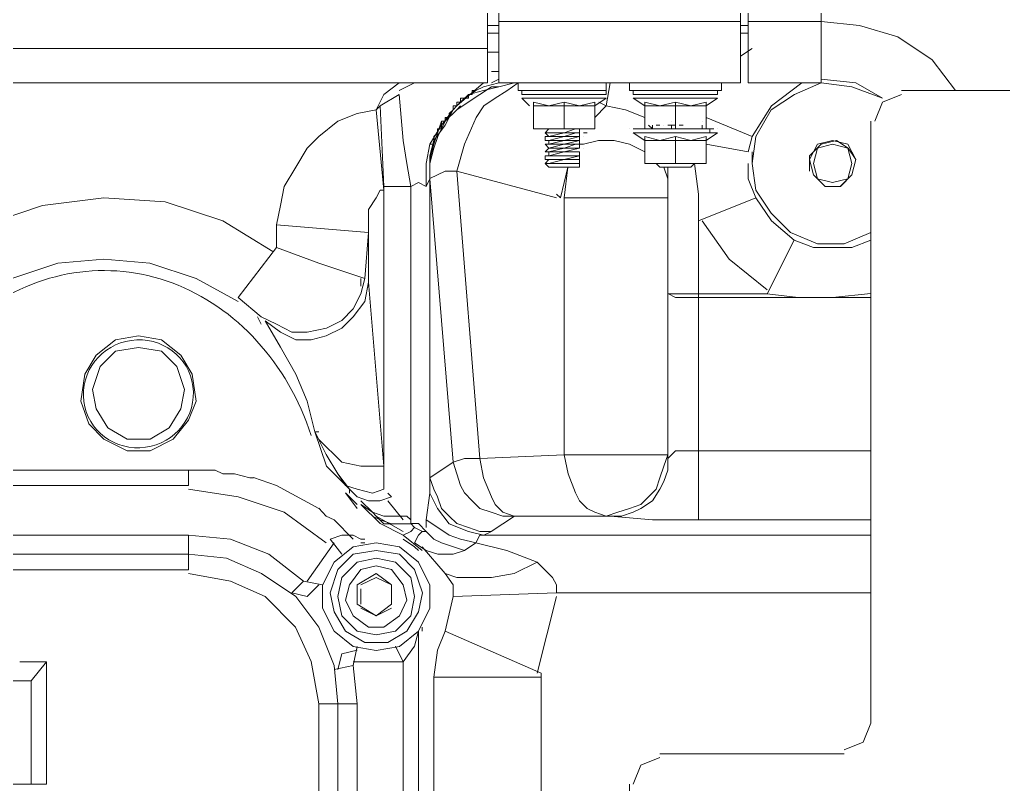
# Model space of a CAD drawing. Header units: inches. Extents: x 16065 to 240872, y 14603 to 37076.
# Drawn here: x 32206.5 to 32385.7, y 19568 to 19707.4 of the extents above; entities that cross this region are included whole.
import ezdxf

# ---------------------------------------------------------------- set-up
doc = ezdxf.new("R2010")
doc.units = ezdxf.units.IN
doc.header["$MEASUREMENT"] = 0
doc.layers.add('1', color=3, linetype='Continuous')
doc.layers.add('Dim', color=6, linetype='Continuous', lineweight=13)

# ---------------------------------------------------------------- blocks, each defined once
blk = doc.blocks.new('5')
at = {"layer": '1', "lineweight": 9}
for p, q in [((226.71134, -21.50912), (226.71134, -21.52497)), ((226.65609, -21.51037), (226.65609, -21.52498)), ((226.65799, -21.52498), (226.65799, -21.50974)), ((226.69801, -21.50974), (226.69801, -21.52498)), ((226.69928, -21.50974), (226.69928, -21.52498)), ((226.65609, -21.51545), (226.65799, -21.51545)), ((226.65799, -21.51482), (226.69801, -21.51482)), ((226.69801, -21.51545), (226.69928, -21.51545)), ((226.71134, -21.51482), (226.69927, -21.51482)), ((226.7177, -21.51546), (226.71134, -21.51482)), ((226.72404, -21.51737), (226.7177, -21.51546)), ((226.65609, -21.51674), (226.65799, -21.51674)), ((226.69801, -21.51674), (226.69928, -21.51674)), ((226.72975, -21.52117), (226.72404, -21.51737)), ((226.65609, -21.51927), (226.47636, -21.51927)), ((226.65799, -21.51991), (226.65609, -21.51991)), ((226.69991, -21.51927), (226.69801, -21.52056)), ((226.73357, -21.52627), (226.72975, -21.52117)), ((226.65799, -21.52309), (226.65674, -21.52309)), ((226.65609, -21.52498), (226.45731, -21.52498)), ((226.63895, -21.5269), (226.64149, -21.52498)), ((226.64403, -21.52498), (226.64148, -21.52627)), ((226.65545, -21.52498), (226.65099, -21.5288)), ((226.65545, -21.52561), (226.65799, -21.52498)), ((226.65799, -21.52435), (226.65674, -21.52498)), ((226.69801, -21.52498), (226.65799, -21.52498)), ((226.66054, -21.52498), (226.65799, -21.52561)), ((226.65927, -21.52628), (226.66117, -21.52499)), ((226.66117, -21.52498), (226.66117, -21.52627)), ((226.67642, -21.52498), (226.67576, -21.5288)), ((226.67577, -21.52498), (226.67577, -21.52627)), ((226.6796, -21.52498), (226.6796, -21.52627)), ((226.69483, -21.52498), (226.69483, -21.52627)), ((226.71134, -21.52498), (226.69927, -21.52498)), ((226.70817, -21.52498), (226.7031, -21.5288)), ((226.70691, -21.5269), (226.71135, -21.52498)), ((226.71708, -21.52498), (226.71135, -21.52435)), ((226.71135, -21.52498), (226.71643, -21.52562)), ((226.72152, -21.52751), (226.71708, -21.52498)), ((226.63767, -21.52943), (226.63895, -21.5269)), ((226.64149, -21.5269), (226.6383, -21.52879)), ((226.64211, -21.53451), (226.64149, -21.5269)), ((226.65293, -21.5269), (226.65099, -21.5288)), ((226.65418, -21.52626), (226.6523, -21.52751)), ((226.65481, -21.5269), (226.65291, -21.52816)), ((226.65292, -21.5269), (226.65292, -21.5269)), ((226.65292, -21.5269), (226.65355, -21.5269)), ((226.65292, -21.52751), (226.65292, -21.5269)), ((226.65545, -21.52627), (226.65293, -21.5269)), ((226.65354, -21.5269), (226.65354, -21.52626)), ((226.65354, -21.52627), (226.65354, -21.52627)), ((226.65354, -21.52627), (226.65419, -21.52627)), ((226.65545, -21.52561), (226.65418, -21.52626)), ((226.65418, -21.52627), (226.65418, -21.52627)), ((226.65673, -21.52561), (226.65481, -21.5269)), ((226.65799, -21.52561), (226.65545, -21.52627)), ((226.65799, -21.52561), (226.65674, -21.52561)), ((226.65736, -21.52752), (226.65927, -21.52628)), ((226.65799, -21.52561), (226.65799, -21.52561)), ((226.66117, -21.52627), (226.67577, -21.52627)), ((226.6618, -21.52626), (226.6618, -21.5269)), ((226.6618, -21.5269), (226.67577, -21.5269)), ((226.67577, -21.52627), (226.67577, -21.5269)), ((226.6796, -21.52627), (226.69484, -21.52627)), ((226.68023, -21.52626), (226.68023, -21.5269)), ((226.68023, -21.5269), (226.6942, -21.5269)), ((226.6942, -21.52627), (226.6942, -21.5269)), ((226.70309, -21.52943), (226.70691, -21.5269)), ((226.71643, -21.52562), (226.72152, -21.52751)), ((226.72468, -21.5269), (226.72152, -21.52816)), ((226.87012, -21.52627), (226.72467, -21.52627)), ((226.6383, -21.5288), (226.63766, -21.52943)), ((226.63895, -21.54215), (226.6383, -21.5288)), ((226.65099, -21.52879), (226.65038, -21.52943)), ((226.65039, -21.52943), (226.65039, -21.5288)), ((226.65039, -21.52943), (226.65039, -21.5288)), ((226.65039, -21.5288), (226.65099, -21.5288)), ((226.65099, -21.5288), (226.65039, -21.5288)), ((226.65039, -21.5288), (226.65039, -21.52943)), ((226.65039, -21.5288), (226.65039, -21.5288)), ((226.651, -21.5288), (226.65039, -21.5288)), ((226.6523, -21.52751), (226.65099, -21.52879)), ((226.65164, -21.5288), (226.65099, -21.52943)), ((226.65164, -21.52815), (226.651, -21.52815)), ((226.651, -21.52815), (226.651, -21.5288)), ((226.65291, -21.52816), (226.651, -21.52943)), ((226.651, -21.5288), (226.651, -21.5288)), ((226.651, -21.5288), (226.651, -21.5288)), ((226.651, -21.5288), (226.651, -21.5288)), ((226.65164, -21.52815), (226.65164, -21.52752)), ((226.65164, -21.52752), (226.6523, -21.52752)), ((226.65164, -21.52815), (226.65164, -21.52815)), ((226.65164, -21.52815), (226.65164, -21.52815)), ((226.65229, -21.52751), (226.65292, -21.52751)), ((226.65546, -21.52881), (226.65736, -21.52752)), ((226.67577, -21.52751), (226.6618, -21.52751)), ((226.6618, -21.52751), (226.6618, -21.52751)), ((226.66307, -21.5288), (226.6618, -21.52752)), ((226.66372, -21.52815), (226.66372, -21.52881)), ((226.66372, -21.52815), (226.66372, -21.52815)), ((226.66372, -21.5288), (226.66372, -21.5288)), ((226.66372, -21.5288), (226.66372, -21.5288)), ((226.66373, -21.5288), (226.66373, -21.52815)), ((226.66625, -21.52881), (226.66373, -21.52815)), ((226.66625, -21.5288), (226.66373, -21.5288)), ((226.66879, -21.52815), (226.66625, -21.52881)), ((226.66879, -21.5288), (226.66625, -21.5288)), ((226.66879, -21.52815), (226.66879, -21.5288)), ((226.67133, -21.52881), (226.6688, -21.52815)), ((226.6688, -21.5288), (226.67133, -21.5288)), ((226.67387, -21.52815), (226.67133, -21.52881)), ((226.67133, -21.5288), (226.67387, -21.5288)), ((226.67387, -21.5288), (226.67577, -21.52752)), ((226.67387, -21.5288), (226.67387, -21.52815)), ((226.67387, -21.52815), (226.67387, -21.5288)), ((226.67387, -21.52815), (226.67387, -21.52815)), ((226.67387, -21.5288), (226.67387, -21.5288)), ((226.67387, -21.5288), (226.67387, -21.5288)), ((226.67387, -21.5307), (226.67577, -21.5288)), ((226.67451, -21.52815), (226.67576, -21.52881)), ((226.67514, -21.52751), (226.67514, -21.52751)), ((226.67577, -21.5288), (226.67896, -21.52943)), ((226.6942, -21.52751), (226.68023, -21.52751)), ((226.68023, -21.52751), (226.68023, -21.52751)), ((226.68213, -21.5288), (226.68023, -21.52752)), ((226.68213, -21.52881), (226.68213, -21.52815)), ((226.68213, -21.52815), (226.68213, -21.52815)), ((226.68213, -21.52815), (226.68213, -21.5288)), ((226.68213, -21.5288), (226.68213, -21.5288)), ((226.68213, -21.5288), (226.68466, -21.5288)), ((226.68213, -21.5288), (226.68213, -21.5288)), ((226.68466, -21.52881), (226.68214, -21.52815)), ((226.6872, -21.52815), (226.68466, -21.52881)), ((226.68466, -21.5288), (226.6872, -21.5288)), ((226.6872, -21.5288), (226.6872, -21.52815)), ((226.68976, -21.5288), (226.6872, -21.52815)), ((226.6872, -21.5288), (226.68976, -21.5288)), ((226.69229, -21.52815), (226.68976, -21.5288)), ((226.68976, -21.5288), (226.69229, -21.5288)), ((226.69229, -21.5288), (226.6942, -21.52752)), ((226.69229, -21.52815), (226.69229, -21.52815)), ((226.69229, -21.5288), (226.69229, -21.52815)), ((226.69229, -21.5288), (226.69229, -21.52815)), ((226.69229, -21.5326), (226.69229, -21.5288)), ((226.69229, -21.5288), (226.69229, -21.5288)), ((226.69229, -21.5288), (226.69229, -21.5288)), ((226.69356, -21.52751), (226.69356, -21.52751)), ((226.7031, -21.5288), (226.69991, -21.53388)), ((226.72152, -21.52816), (226.72023, -21.53134)), ((226.63132, -21.53134), (226.6345, -21.53008)), ((226.6345, -21.53008), (226.63767, -21.52943)), ((226.63766, -21.52943), (226.63895, -21.54277)), ((226.64847, -21.53198), (226.65039, -21.52943)), ((226.651, -21.52943), (226.64908, -21.53134)), ((226.65039, -21.52943), (226.6491, -21.53198)), ((226.64975, -21.53008), (226.65039, -21.52942)), ((226.64975, -21.5307), (226.64975, -21.53008)), ((226.64975, -21.53008), (226.64975, -21.53008)), ((226.64975, -21.53008), (226.64975, -21.53008)), ((226.64975, -21.53008), (226.64975, -21.53008)), ((226.65039, -21.52943), (226.65039, -21.52943)), ((226.65039, -21.52943), (226.65039, -21.52943)), ((226.65039, -21.52943), (226.65039, -21.52943)), ((226.65039, -21.52943), (226.65039, -21.52943)), ((226.65039, -21.52943), (226.65039, -21.52943)), ((226.651, -21.52943), (226.65039, -21.53008)), ((226.65419, -21.5307), (226.65546, -21.52881)), ((226.66372, -21.52881), (226.66372, -21.5326)), ((226.66879, -21.5326), (226.66879, -21.52881)), ((226.67387, -21.5326), (226.67387, -21.52881)), ((226.67896, -21.52943), (226.68213, -21.5307)), ((226.68213, -21.5326), (226.68213, -21.52881)), ((226.6872, -21.5326), (226.6872, -21.52881)), ((226.70053, -21.53388), (226.70309, -21.52943)), ((226.62815, -21.53387), (226.63132, -21.53134)), ((226.64655, -21.53514), (226.64847, -21.53198)), ((226.64847, -21.53134), (226.6472, -21.53514)), ((226.6491, -21.53198), (226.6472, -21.53451)), ((226.64908, -21.53134), (226.64785, -21.53387)), ((226.64847, -21.53197), (226.64847, -21.53134)), ((226.64847, -21.53134), (226.6491, -21.53134)), ((226.64847, -21.5326), (226.64847, -21.53197)), ((226.64909, -21.5307), (226.64909, -21.5307)), ((226.64909, -21.5307), (226.64975, -21.5307)), ((226.6491, -21.53134), (226.6491, -21.53069)), ((226.65229, -21.53515), (226.65419, -21.5307)), ((226.68213, -21.53197), (226.68213, -21.53197)), ((226.68213, -21.53197), (226.68213, -21.53197)), ((226.68213, -21.53197), (226.68213, -21.53197)), ((226.68342, -21.53261), (226.68275, -21.53197)), ((226.68276, -21.53197), (226.68276, -21.53197)), ((226.68276, -21.53197), (226.68276, -21.53197)), ((226.68342, -21.53197), (226.68342, -21.53261)), ((226.68466, -21.53197), (226.68403, -21.53197)), ((226.68403, -21.53197), (226.68466, -21.53197)), ((226.68403, -21.53197), (226.68403, -21.53197)), ((226.68531, -21.53197), (226.68531, -21.53197)), ((226.68594, -21.53197), (226.68657, -21.53197)), ((226.68657, -21.53134), (226.68657, -21.53134)), ((226.68657, -21.53197), (226.68657, -21.53197)), ((226.68657, -21.5326), (226.68657, -21.53197)), ((226.68657, -21.53197), (226.6872, -21.53197)), ((226.6872, -21.53197), (226.6872, -21.53197)), ((226.6872, -21.53197), (226.6872, -21.53197)), ((226.6872, -21.53197), (226.6872, -21.53197)), ((226.68784, -21.53197), (226.68784, -21.53197)), ((226.68784, -21.53197), (226.68849, -21.53197)), ((226.69165, -21.53134), (226.69165, -21.53134)), ((226.69165, -21.53197), (226.69165, -21.53197)), ((226.69165, -21.5326), (226.69165, -21.53197)), ((226.69229, -21.5307), (226.69991, -21.53388)), ((226.7196, -21.53134), (226.7196, -21.63103)), ((226.6472, -21.53388), (226.64785, -21.53324)), ((226.64784, -21.53325), (226.64784, -21.53259)), ((226.64784, -21.5326), (226.64784, -21.5326)), ((226.64784, -21.5326), (226.64847, -21.5326)), ((226.66372, -21.5326), (226.67387, -21.5326)), ((226.66372, -21.5326), (226.66564, -21.5326)), ((226.66625, -21.53325), (226.66563, -21.53325)), ((226.66625, -21.5326), (226.66564, -21.53325)), ((226.66564, -21.5326), (226.66624, -21.5326)), ((226.66564, -21.53325), (226.66564, -21.53325)), ((226.66624, -21.53325), (226.66564, -21.53325)), ((226.66564, -21.53325), (226.66624, -21.53388)), ((226.66564, -21.53325), (226.66564, -21.53325)), ((226.66564, -21.53325), (226.66564, -21.53325)), ((226.66564, -21.53325), (226.66564, -21.53325)), ((226.66564, -21.53325), (226.66564, -21.53325)), ((226.66879, -21.5326), (226.66625, -21.5326)), ((226.66625, -21.5326), (226.66625, -21.5326)), ((226.66688, -21.5326), (226.66625, -21.5326)), ((226.66625, -21.5326), (226.66625, -21.5326)), ((226.66879, -21.53324), (226.66625, -21.53388)), ((226.66625, -21.53325), (226.66625, -21.53325)), ((226.66625, -21.53325), (226.66625, -21.53325)), ((226.66625, -21.53325), (226.66816, -21.53325)), ((226.6707, -21.53325), (226.66625, -21.53325)), ((226.66879, -21.53325), (226.67069, -21.53259)), ((226.67132, -21.5326), (226.66879, -21.5326)), ((226.67132, -21.53325), (226.66879, -21.53325)), ((226.6707, -21.53325), (226.6688, -21.53388)), ((226.67069, -21.53259), (226.67132, -21.53259)), ((226.67132, -21.53325), (226.6707, -21.53325)), ((226.67132, -21.53325), (226.6707, -21.53325)), ((226.67132, -21.5326), (226.67132, -21.5326)), ((226.67132, -21.5326), (226.67132, -21.5326)), ((226.67386, -21.5326), (226.67132, -21.5326)), ((226.67132, -21.5326), (226.67199, -21.5326)), ((226.67132, -21.5326), (226.67132, -21.53325)), ((226.67132, -21.53388), (226.67132, -21.53324)), ((226.67132, -21.53325), (226.67132, -21.53325)), ((226.67132, -21.53325), (226.67132, -21.53325)), ((226.67132, -21.53325), (226.67132, -21.53325)), ((226.67261, -21.53325), (226.67198, -21.53325)), ((226.67198, -21.53325), (226.67198, -21.53325)), ((226.6796, -21.5326), (226.6796, -21.5326)), ((226.68023, -21.5326), (226.69357, -21.5326)), ((226.68023, -21.5326), (226.68023, -21.5326)), ((226.68023, -21.5326), (226.68023, -21.5326)), ((226.68023, -21.5326), (226.68023, -21.5326)), ((226.68023, -21.5326), (226.68023, -21.5326)), ((226.68023, -21.5326), (226.68023, -21.5326)), ((226.6942, -21.53325), (226.68023, -21.53325)), ((226.68213, -21.53451), (226.68023, -21.53325)), ((226.68023, -21.53325), (226.68023, -21.53325)), ((226.68085, -21.5326), (226.68085, -21.5326)), ((226.68085, -21.5326), (226.68085, -21.5326)), ((226.68085, -21.5326), (226.68085, -21.5326)), ((226.6815, -21.5326), (226.68085, -21.5326)), ((226.68085, -21.5326), (226.6815, -21.5326)), ((226.68085, -21.5326), (226.68085, -21.5326)), ((226.6815, -21.5326), (226.68085, -21.5326)), ((226.68085, -21.5326), (226.6815, -21.5326)), ((226.68085, -21.5326), (226.68085, -21.5326)), ((226.68085, -21.5326), (226.68085, -21.5326)), ((226.68085, -21.5326), (226.68085, -21.5326)), ((226.68085, -21.5326), (226.68085, -21.5326)), ((226.68085, -21.5326), (226.68085, -21.5326)), ((226.68085, -21.5326), (226.68085, -21.5326)), ((226.6815, -21.5326), (226.68213, -21.5326)), ((226.68213, -21.5326), (226.6815, -21.5326)), ((226.6815, -21.5326), (226.6815, -21.5326)), ((226.6815, -21.53325), (226.6815, -21.53325)), ((226.68213, -21.5326), (226.68213, -21.5326)), ((226.68342, -21.5326), (226.68213, -21.5326)), ((226.68213, -21.5326), (226.68213, -21.5326)), ((226.68213, -21.5326), (226.68213, -21.5326)), ((226.68213, -21.5326), (226.68213, -21.5326)), ((226.68213, -21.5326), (226.68213, -21.5326)), ((226.68213, -21.5326), (226.68213, -21.5326)), ((226.68213, -21.5326), (226.68213, -21.5326)), ((226.68213, -21.53325), (226.68213, -21.53325)), ((226.68213, -21.53325), (226.68213, -21.53325)), ((226.68213, -21.53325), (226.68213, -21.53325)), ((226.68213, -21.53325), (226.68213, -21.53325)), ((226.68342, -21.5326), (226.68342, -21.5326)), ((226.68403, -21.5326), (226.68342, -21.5326)), ((226.68403, -21.53325), (226.68342, -21.53325)), ((226.68403, -21.5326), (226.68403, -21.5326)), ((226.68403, -21.5326), (226.68403, -21.5326)), ((226.68466, -21.53325), (226.68403, -21.53325)), ((226.68403, -21.53325), (226.68403, -21.53325)), ((226.68531, -21.5326), (226.68465, -21.5326)), ((226.68466, -21.5326), (226.68466, -21.5326)), ((226.68466, -21.5326), (226.68466, -21.5326)), ((226.68466, -21.5326), (226.68532, -21.5326)), ((226.68531, -21.5326), (226.68531, -21.5326)), ((226.68531, -21.5326), (226.68531, -21.5326)), ((226.68531, -21.5326), (226.68531, -21.5326)), ((226.68531, -21.5326), (226.68531, -21.5326)), ((226.68531, -21.5326), (226.68531, -21.5326)), ((226.68594, -21.5326), (226.68532, -21.5326)), ((226.68594, -21.5326), (226.68594, -21.5326)), ((226.68657, -21.5326), (226.68657, -21.5326)), ((226.6872, -21.5326), (226.68657, -21.5326)), ((226.68658, -21.5326), (226.6872, -21.5326)), ((226.6872, -21.5326), (226.68785, -21.5326)), ((226.68785, -21.5326), (226.6872, -21.5326)), ((226.6872, -21.5326), (226.6872, -21.5326)), ((226.6872, -21.5326), (226.6872, -21.5326)), ((226.68784, -21.5326), (226.68784, -21.5326)), ((226.68849, -21.5326), (226.68849, -21.5326)), ((226.68849, -21.5326), (226.68849, -21.5326)), ((226.68849, -21.5326), (226.68849, -21.5326)), ((226.6891, -21.5326), (226.68849, -21.5326)), ((226.68849, -21.5326), (226.6891, -21.5326)), ((226.68849, -21.5326), (226.68849, -21.5326)), ((226.6891, -21.5326), (226.6891, -21.5326)), ((226.6891, -21.5326), (226.68976, -21.5326)), ((226.69039, -21.5326), (226.68976, -21.5326)), ((226.68976, -21.5326), (226.68976, -21.5326)), ((226.68976, -21.5326), (226.69038, -21.5326)), ((226.68976, -21.5326), (226.68976, -21.5326)), ((226.68976, -21.5326), (226.69039, -21.5326)), ((226.68976, -21.5326), (226.68976, -21.5326)), ((226.69102, -21.5326), (226.69039, -21.5326)), ((226.69039, -21.5326), (226.69039, -21.5326)), ((226.69101, -21.5326), (226.69039, -21.5326)), ((226.69039, -21.5326), (226.69039, -21.5326)), ((226.69039, -21.5326), (226.69039, -21.5326)), ((226.69039, -21.5326), (226.69039, -21.5326)), ((226.69164, -21.5326), (226.69101, -21.5326)), ((226.69102, -21.5326), (226.69102, -21.5326)), ((226.69102, -21.5326), (226.69102, -21.5326)), ((226.69165, -21.5326), (226.69165, -21.5326)), ((226.69229, -21.5326), (226.69165, -21.5326)), ((226.69165, -21.5326), (226.69165, -21.5326)), ((226.69165, -21.5326), (226.69165, -21.5326)), ((226.69165, -21.53325), (226.69165, -21.53325)), ((226.69165, -21.53325), (226.69229, -21.53325)), ((226.69229, -21.5326), (226.69229, -21.5326)), ((226.69229, -21.5326), (226.69229, -21.5326)), ((226.69229, -21.5326), (226.69229, -21.5326)), ((226.69229, -21.53451), (226.6942, -21.53325)), ((226.69229, -21.53325), (226.69229, -21.53325)), ((226.69229, -21.53325), (226.69229, -21.53325)), ((226.69229, -21.53325), (226.69229, -21.53325)), ((226.69229, -21.53325), (226.69229, -21.53325)), ((226.69293, -21.53325), (226.69293, -21.53259)), ((226.69293, -21.5326), (226.69293, -21.5326)), ((226.69293, -21.5326), (226.69293, -21.5326)), ((226.69293, -21.5326), (226.69293, -21.5326)), ((226.69293, -21.5326), (226.69293, -21.5326)), ((226.69293, -21.5326), (226.69356, -21.5326)), ((226.69293, -21.5326), (226.69293, -21.5326)), ((226.69293, -21.53325), (226.69293, -21.53325)), ((226.69293, -21.53325), (226.69293, -21.53325)), ((226.69356, -21.5326), (226.69294, -21.5326)), ((226.69356, -21.5326), (226.69356, -21.5326)), ((226.69356, -21.5326), (226.69356, -21.5326)), ((226.69356, -21.5326), (226.69356, -21.5326)), ((226.69356, -21.5326), (226.69356, -21.5326)), ((226.69356, -21.5326), (226.69356, -21.5326)), ((226.69356, -21.5326), (226.69356, -21.5326)), ((226.69356, -21.5326), (226.69356, -21.5326)), ((226.69356, -21.5326), (226.69356, -21.5326)), ((226.69356, -21.5326), (226.69356, -21.5326)), ((226.69356, -21.53325), (226.69356, -21.53325)), ((226.69356, -21.53325), (226.69356, -21.53325)), ((226.69356, -21.53325), (226.69356, -21.53325)), ((226.6942, -21.5326), (226.6942, -21.5326)), ((226.62623, -21.53577), (226.62815, -21.53387)), ((226.64274, -21.53832), (226.64211, -21.53451)), ((226.64593, -21.53833), (226.64655, -21.53514)), ((226.6472, -21.53451), (226.64655, -21.53704)), ((226.6472, -21.53514), (226.64655, -21.53767)), ((226.64656, -21.53514), (226.64721, -21.53514)), ((226.64785, -21.53387), (226.6472, -21.53577)), ((226.6472, -21.53451), (226.6472, -21.53388)), ((226.6472, -21.53514), (226.6472, -21.53451)), ((226.651, -21.5396), (226.65229, -21.53515)), ((226.66625, -21.53388), (226.66564, -21.53388)), ((226.66564, -21.53451), (226.66564, -21.53388)), ((226.66564, -21.53388), (226.66564, -21.53388)), ((226.66564, -21.53388), (226.66624, -21.53388)), ((226.66624, -21.53451), (226.66564, -21.53451)), ((226.66564, -21.53451), (226.66564, -21.53451)), ((226.66564, -21.53451), (226.66564, -21.53451)), ((226.66564, -21.53451), (226.66625, -21.53451)), ((226.66564, -21.53451), (226.66564, -21.53451)), ((226.66564, -21.53451), (226.66564, -21.53451)), ((226.66625, -21.53514), (226.66564, -21.53514)), ((226.66564, -21.53514), (226.66564, -21.53514)), ((226.66624, -21.53514), (226.66564, -21.53514)), ((226.66564, -21.53514), (226.66624, -21.53578)), ((226.66564, -21.53514), (226.66564, -21.53514)), ((226.66564, -21.53514), (226.66564, -21.53514)), ((226.66564, -21.53514), (226.66564, -21.53514)), ((226.66625, -21.53514), (226.66564, -21.53514)), ((226.66564, -21.53514), (226.66564, -21.53514)), ((226.66564, -21.53514), (226.66564, -21.53514)), ((226.66624, -21.53388), (226.66879, -21.53388)), ((226.66879, -21.53514), (226.66624, -21.53514)), ((226.66625, -21.53388), (226.66625, -21.53388)), ((226.66625, -21.53388), (226.66625, -21.53388)), ((226.66625, -21.53451), (226.66879, -21.53388)), ((226.66879, -21.53388), (226.66625, -21.53388)), ((226.66625, -21.53388), (226.66625, -21.53388)), ((226.66879, -21.53451), (226.66625, -21.53451)), ((226.66625, -21.53451), (226.66625, -21.53515)), ((226.66625, -21.53451), (226.66625, -21.53451)), ((226.66625, -21.53515), (226.66879, -21.53451)), ((226.66879, -21.53514), (226.66625, -21.53514)), ((226.66625, -21.53514), (226.66625, -21.53514)), ((226.66879, -21.53515), (226.66625, -21.53578)), ((226.66942, -21.53388), (226.66817, -21.53388)), ((226.66879, -21.53388), (226.67132, -21.53388)), ((226.66879, -21.53451), (226.67132, -21.53388)), ((226.66879, -21.53514), (226.67132, -21.53451)), ((226.67132, -21.53514), (226.66879, -21.53514)), ((226.67132, -21.53388), (226.6688, -21.53388)), ((226.6707, -21.53451), (226.6688, -21.53451)), ((226.6688, -21.53514), (226.67132, -21.53514)), ((226.6707, -21.53514), (226.6688, -21.53578)), ((226.67132, -21.53451), (226.6707, -21.53451)), ((226.67132, -21.53514), (226.6707, -21.53514)), ((226.67132, -21.53388), (226.67132, -21.53388)), ((226.67132, -21.53388), (226.67132, -21.53388)), ((226.67132, -21.53451), (226.67132, -21.53388)), ((226.67132, -21.53388), (226.67132, -21.53451)), ((226.67132, -21.53451), (226.67132, -21.53388)), ((226.67132, -21.53388), (226.67132, -21.53388)), ((226.67132, -21.53388), (226.67132, -21.53388)), ((226.67132, -21.53388), (226.67132, -21.53388)), ((226.67132, -21.53388), (226.67132, -21.53388)), ((226.67132, -21.53388), (226.67132, -21.53388)), ((226.67132, -21.53388), (226.67132, -21.53388)), ((226.67132, -21.53388), (226.67132, -21.53388)), ((226.67132, -21.53388), (226.67132, -21.53388)), ((226.67132, -21.53515), (226.67132, -21.53451)), ((226.67132, -21.53451), (226.67132, -21.53451)), ((226.67132, -21.53451), (226.67132, -21.53451)), ((226.67132, -21.53451), (226.67132, -21.53451)), ((226.67132, -21.53451), (226.67132, -21.53451)), ((226.67132, -21.53451), (226.67132, -21.53451)), ((226.67132, -21.53451), (226.67132, -21.53451)), ((226.67132, -21.53514), (226.67132, -21.53514)), ((226.67132, -21.53514), (226.67132, -21.53514)), ((226.67132, -21.53514), (226.67132, -21.53514)), ((226.67198, -21.53514), (226.67132, -21.53514)), ((226.67132, -21.53514), (226.67132, -21.53514)), ((226.67132, -21.53514), (226.67132, -21.53514)), ((226.67132, -21.53514), (226.67132, -21.53514)), ((226.67132, -21.53514), (226.67132, -21.53514)), ((226.67132, -21.53578), (226.67132, -21.53515)), ((226.67198, -21.53388), (226.67198, -21.53388)), ((226.6745, -21.53451), (226.67198, -21.53514)), ((226.67198, -21.53514), (226.67198, -21.53514)), ((226.67705, -21.53451), (226.6745, -21.53451)), ((226.67961, -21.53514), (226.67705, -21.53451)), ((226.68213, -21.53643), (226.67961, -21.53514)), ((226.68213, -21.53388), (226.68213, -21.53388)), ((226.68213, -21.53451), (226.68213, -21.53832)), ((226.68213, -21.53451), (226.68213, -21.53451)), ((226.68213, -21.53451), (226.68213, -21.53451)), ((226.68466, -21.53451), (226.68214, -21.53388)), ((226.68214, -21.53388), (226.68214, -21.53451)), ((226.68214, -21.53451), (226.68214, -21.53388)), ((226.68214, -21.53388), (226.68214, -21.53451)), ((226.68214, -21.53451), (226.68466, -21.53451)), ((226.6872, -21.53388), (226.68466, -21.53451)), ((226.68466, -21.53451), (226.6872, -21.53451)), ((226.68976, -21.53451), (226.6872, -21.53388)), ((226.6872, -21.53451), (226.6872, -21.53388)), ((226.6872, -21.53832), (226.6872, -21.53451)), ((226.6872, -21.53451), (226.68976, -21.53451)), ((226.69229, -21.53388), (226.68976, -21.53451)), ((226.68976, -21.53451), (226.69229, -21.53451)), ((226.69229, -21.53388), (226.69229, -21.53388)), ((226.69229, -21.53451), (226.69229, -21.53388)), ((226.69229, -21.53388), (226.69229, -21.53451)), ((226.69229, -21.53833), (226.69229, -21.53451)), ((226.69229, -21.53451), (226.69229, -21.53451)), ((226.69229, -21.53451), (226.69229, -21.53451)), ((226.69229, -21.53451), (226.69229, -21.53451)), ((226.69229, -21.53514), (226.69927, -21.53643)), ((226.69991, -21.53388), (226.69928, -21.53643)), ((226.6999, -21.53833), (226.70053, -21.53388)), ((226.71134, -21.53514), (226.70942, -21.53704)), ((226.71072, -21.53515), (226.70943, -21.53768)), ((226.71324, -21.53451), (226.71072, -21.53515)), ((226.71324, -21.53514), (226.71072, -21.53578)), ((226.71388, -21.53451), (226.71134, -21.53514)), ((226.71578, -21.53515), (226.71324, -21.53451)), ((226.71578, -21.53578), (226.71324, -21.53514)), ((226.7158, -21.53578), (226.71388, -21.53451)), ((226.71707, -21.53768), (226.71578, -21.53515)), ((226.62433, -21.53895), (226.62623, -21.53577)), ((226.6472, -21.53577), (226.64656, -21.53832)), ((226.66625, -21.53578), (226.66564, -21.53643)), ((226.66564, -21.53643), (226.66564, -21.53643)), ((226.66624, -21.53643), (226.66564, -21.53643)), ((226.66564, -21.53643), (226.66624, -21.53643)), ((226.66564, -21.53643), (226.66564, -21.53643)), ((226.66564, -21.53643), (226.66564, -21.53643)), ((226.66564, -21.53643), (226.66564, -21.53643)), ((226.66564, -21.53643), (226.66625, -21.53643)), ((226.66564, -21.53643), (226.66564, -21.53643)), ((226.66564, -21.53643), (226.66564, -21.53643)), ((226.66879, -21.53578), (226.66624, -21.53643)), ((226.66625, -21.53578), (226.66625, -21.53578)), ((226.66625, -21.53578), (226.66625, -21.53578)), ((226.66625, -21.53578), (226.66879, -21.53578)), ((226.66625, -21.53578), (226.66625, -21.53578)), ((226.66879, -21.53643), (226.66625, -21.53643)), ((226.66625, -21.53643), (226.66625, -21.53704)), ((226.66625, -21.53643), (226.66625, -21.53643)), ((226.66625, -21.53643), (226.66879, -21.53643)), ((226.66879, -21.53643), (226.66625, -21.53704)), ((226.66879, -21.53578), (226.67132, -21.53578)), ((226.66879, -21.53643), (226.67132, -21.53643)), ((226.6688, -21.53643), (226.67132, -21.53578)), ((226.6688, -21.53643), (226.6707, -21.53643)), ((226.6707, -21.53643), (226.67132, -21.53643)), ((226.67132, -21.53578), (226.67132, -21.53578)), ((226.67132, -21.53578), (226.67132, -21.53578)), ((226.67132, -21.53578), (226.67132, -21.53578)), ((226.67132, -21.53578), (226.67132, -21.53578)), ((226.67132, -21.53578), (226.67132, -21.53578)), ((226.67132, -21.53578), (226.67132, -21.53578)), ((226.67132, -21.53578), (226.67132, -21.53578)), ((226.67132, -21.53578), (226.67132, -21.53578)), ((226.67132, -21.53643), (226.67132, -21.53643)), ((226.67132, -21.53643), (226.67132, -21.53643)), ((226.67132, -21.53643), (226.67132, -21.53643)), ((226.67132, -21.53643), (226.67132, -21.53704)), ((226.67132, -21.53643), (226.67132, -21.53643)), ((226.67132, -21.53643), (226.67132, -21.53643)), ((226.67132, -21.53643), (226.67132, -21.53643)), ((226.67132, -21.53644), (226.67132, -21.53705)), ((226.67198, -21.53578), (226.67198, -21.53578)), ((226.69991, -21.53643), (226.69991, -21.53833)), ((226.71072, -21.53578), (226.71009, -21.53833)), ((226.71643, -21.53833), (226.71578, -21.53578)), ((226.71707, -21.53767), (226.7158, -21.53578)), ((226.6434, -21.54214), (226.64274, -21.53832)), ((226.64593, -21.54214), (226.64593, -21.53833)), ((226.64655, -21.53704), (226.64655, -21.54022)), ((226.64655, -21.53767), (226.64655, -21.54085)), ((226.64656, -21.53832), (226.64656, -21.54085)), ((226.66625, -21.53705), (226.66564, -21.53705)), ((226.66564, -21.53705), (226.66564, -21.53705)), ((226.66564, -21.53705), (226.66564, -21.53705)), ((226.66624, -21.53705), (226.66564, -21.53705)), ((226.66564, -21.53705), (226.66564, -21.53768)), ((226.66564, -21.53705), (226.66564, -21.53705)), ((226.66564, -21.53705), (226.66625, -21.53705)), ((226.66564, -21.53705), (226.66564, -21.53705)), ((226.66564, -21.53705), (226.66564, -21.53705)), ((226.66625, -21.53767), (226.66564, -21.53833)), ((226.66564, -21.53767), (226.66624, -21.53767)), ((226.66624, -21.53832), (226.66564, -21.53832)), ((226.66564, -21.53832), (226.67133, -21.53832)), ((226.66625, -21.53895), (226.66564, -21.53832)), ((226.66564, -21.53832), (226.66564, -21.53832)), ((226.66564, -21.53832), (226.66564, -21.53832)), ((226.66879, -21.53705), (226.66624, -21.53705)), ((226.66879, -21.53767), (226.66624, -21.53832)), ((226.66625, -21.53705), (226.66879, -21.53705)), ((226.66625, -21.53705), (226.66625, -21.53705)), ((226.66879, -21.53767), (226.66625, -21.53767)), ((226.66625, -21.53767), (226.66625, -21.53767)), ((226.66625, -21.53767), (226.66625, -21.53767)), ((226.66625, -21.53767), (226.66879, -21.53767)), ((226.66625, -21.53767), (226.66625, -21.53767)), ((226.66879, -21.53767), (226.67132, -21.53704)), ((226.66879, -21.53705), (226.67132, -21.53705)), ((226.66879, -21.53767), (226.67131, -21.53767)), ((226.67132, -21.53705), (226.6688, -21.53705)), ((226.6688, -21.53767), (226.6707, -21.53767)), ((226.6707, -21.53767), (226.67132, -21.53767)), ((226.67132, -21.53705), (226.67132, -21.53705)), ((226.67132, -21.53705), (226.67132, -21.53705)), ((226.67132, -21.53705), (226.67132, -21.53768)), ((226.67132, -21.53705), (226.67132, -21.53705)), ((226.67132, -21.53705), (226.67132, -21.53705)), ((226.67132, -21.53705), (226.67132, -21.53705)), ((226.67132, -21.53705), (226.67132, -21.53705)), ((226.67132, -21.53767), (226.67132, -21.53767)), ((226.67132, -21.53767), (226.67132, -21.53833)), ((226.67132, -21.53767), (226.67132, -21.53767)), ((226.67132, -21.53832), (226.67132, -21.53895)), ((226.68213, -21.53832), (226.69228, -21.53832)), ((226.68213, -21.53832), (226.68403, -21.53832)), ((226.68466, -21.53895), (226.68403, -21.53832)), ((226.68403, -21.53832), (226.68465, -21.53832)), ((226.68466, -21.53832), (226.6872, -21.53832)), ((226.68976, -21.53832), (226.6872, -21.53832)), ((226.69038, -21.53832), (226.68976, -21.53895)), ((226.68976, -21.53832), (226.69038, -21.53832)), ((226.69229, -21.53832), (226.69039, -21.53832)), ((226.69039, -21.53832), (226.69101, -21.5434)), ((226.69928, -21.53832), (226.69928, -21.54085)), ((226.70053, -21.54278), (226.6999, -21.53833)), ((226.70942, -21.53704), (226.70942, -21.53959)), ((226.70943, -21.53768), (226.71009, -21.54023)), ((226.71009, -21.53833), (226.71072, -21.54086)), ((226.71578, -21.54086), (226.71643, -21.53833)), ((226.71642, -21.54022), (226.71707, -21.53767)), ((226.71643, -21.54023), (226.71707, -21.53768)), ((226.62244, -21.54214), (226.62433, -21.53895)), ((226.64656, -21.54084), (226.64908, -21.5396)), ((226.64908, -21.5396), (226.651, -21.5396)), ((226.65482, -21.58723), (226.65099, -21.53961)), ((226.651, -21.5396), (226.66751, -21.54403)), ((226.67132, -21.53895), (226.66625, -21.53895)), ((226.66942, -21.53895), (226.66817, -21.54403)), ((226.66879, -21.53895), (226.66879, -21.53895)), ((226.6688, -21.54403), (226.66942, -21.53895)), ((226.68976, -21.53895), (226.68465, -21.53895)), ((226.68531, -21.53895), (226.68594, -21.54085)), ((226.68594, -21.54085), (226.68594, -21.53895)), ((226.68594, -21.53895), (226.68594, -21.5599)), ((226.64339, -21.54215), (226.64465, -21.5415)), ((226.64465, -21.5415), (226.64594, -21.54215)), ((226.64594, -21.54215), (226.64656, -21.54085)), ((226.64655, -21.54086), (226.65039, -21.58784)), ((226.64656, -21.59039), (226.64656, -21.54021)), ((226.64656, -21.54085), (226.64656, -21.54021)), ((226.64656, -21.54022), (226.64656, -21.54022)), ((226.68594, -21.54085), (226.68594, -21.54403)), ((226.69928, -21.54085), (226.70053, -21.54403)), ((226.71009, -21.54023), (226.71199, -21.54215)), ((226.71072, -21.54086), (226.71324, -21.54149)), ((226.71324, -21.54149), (226.71578, -21.54086)), ((226.71452, -21.54214), (226.71642, -21.54022)), ((226.71453, -21.54215), (226.71643, -21.54023)), ((226.62179, -21.54532), (226.62244, -21.54214)), ((226.63831, -21.54278), (226.63766, -21.54402)), ((226.63895, -21.54278), (226.63831, -21.54278)), ((226.63895, -21.54214), (226.63895, -21.59229)), ((226.6434, -21.54214), (226.63895, -21.54214)), ((226.63895, -21.54278), (226.63895, -21.54278)), ((226.6434, -21.598), (226.6434, -21.54214)), ((226.66817, -21.54402), (226.66752, -21.54339)), ((226.69101, -21.5434), (226.69101, -21.54785)), ((226.70309, -21.54657), (226.70053, -21.54278)), ((226.71198, -21.54214), (226.71452, -21.54214)), ((226.71199, -21.54215), (226.71453, -21.54215)), ((226.59257, -21.54403), (226.58242, -21.54532)), ((226.60274, -21.54467), (226.59257, -21.54403)), ((226.61229, -21.54785), (226.60274, -21.54467)), ((226.63766, -21.54402), (226.63641, -21.54594)), ((226.66879, -21.58659), (226.66879, -21.54402)), ((226.66879, -21.54402), (226.68595, -21.54402)), ((226.68594, -21.54402), (226.68594, -21.58659)), ((226.69102, -21.54785), (226.70054, -21.54402)), ((226.70054, -21.54402), (226.7031, -21.54786)), ((226.58242, -21.54532), (226.57289, -21.54848)), ((226.62116, -21.54848), (226.62179, -21.54532)), ((226.63641, -21.54594), (226.63641, -21.54976)), ((226.70626, -21.54975), (226.70309, -21.54657)), ((226.62052, -21.55293), (226.61229, -21.54785)), ((226.69102, -21.55989), (226.69102, -21.54785)), ((226.69165, -21.54785), (226.69609, -21.55418)), ((226.7031, -21.54786), (226.70689, -21.55102)), ((226.62116, -21.55228), (226.62116, -21.54848)), ((226.62116, -21.54848), (226.6364, -21.54975)), ((226.63576, -21.55738), (226.6364, -21.54975)), ((226.6364, -21.54975), (226.6364, -21.55801)), ((226.71072, -21.55165), (226.70626, -21.54975)), ((226.7196, -21.54975), (226.71516, -21.55165)), ((226.70689, -21.55102), (226.70243, -21.5599)), ((226.7069, -21.55102), (226.71009, -21.55227)), ((226.71642, -21.55227), (226.71959, -21.55102)), ((226.62116, -21.55227), (226.61481, -21.56056)), ((226.62117, -21.55227), (226.62816, -21.55484)), ((226.71009, -21.55227), (226.71324, -21.55227)), ((226.71516, -21.55165), (226.71072, -21.55165)), ((226.71324, -21.55227), (226.71642, -21.55227)), ((226.58496, -21.55484), (226.57733, -21.55737)), ((226.59257, -21.55418), (226.58496, -21.55484)), ((226.6002, -21.55484), (226.59257, -21.55418)), ((226.60783, -21.55737), (226.6002, -21.55484)), ((226.62816, -21.55484), (226.63577, -21.55737)), ((226.69609, -21.55418), (226.70243, -21.55928)), ((226.61481, -21.56118), (226.60783, -21.55737)), ((226.63577, -21.55737), (226.63512, -21.5599)), ((226.63513, -21.55864), (226.63513, -21.55738)), ((226.6364, -21.55801), (226.63576, -21.56118)), ((226.63641, -21.55801), (226.63766, -21.57325)), ((226.61863, -21.56372), (226.61481, -21.56055)), ((226.63512, -21.5599), (226.63385, -21.56243)), ((226.63576, -21.56118), (226.63386, -21.56373)), ((226.68594, -21.56054), (226.68594, -21.55989)), ((226.70243, -21.5599), (226.68594, -21.5599)), ((226.68594, -21.5599), (226.68594, -21.58722)), ((226.68595, -21.55989), (226.6872, -21.56054)), ((226.6872, -21.56054), (226.68849, -21.56054)), ((226.68849, -21.56054), (226.69102, -21.56054)), ((226.69102, -21.5599), (226.69102, -21.56055)), ((226.71325, -21.56054), (226.69102, -21.56054)), ((226.69102, -21.56054), (226.69102, -21.58595)), ((226.70243, -21.5599), (226.70754, -21.56055)), ((226.70754, -21.56055), (226.71323, -21.56055)), ((226.71324, -21.56054), (226.7196, -21.55989)), ((226.7196, -21.56054), (226.71325, -21.56054)), ((226.63385, -21.56243), (226.63197, -21.56437)), ((226.61863, -21.56497), (226.61798, -21.56371)), ((226.62117, -21.56496), (226.61863, -21.56372)), ((226.62179, -21.56626), (226.61925, -21.56438)), ((226.62179, -21.56878), (226.61926, -21.56438)), ((226.63197, -21.56437), (226.62941, -21.56562)), ((226.63386, -21.56373), (226.63196, -21.56562)), ((226.6237, -21.56625), (226.62117, -21.56496)), ((226.62434, -21.56754), (226.62179, -21.56626)), ((226.62622, -21.56625), (226.6237, -21.56625)), ((226.62941, -21.56562), (226.62622, -21.56625)), ((226.63196, -21.56562), (226.6294, -21.56691)), ((226.59448, -21.56754), (226.59131, -21.57007)), ((226.59829, -21.56691), (226.59448, -21.56754)), ((226.60211, -21.56754), (226.59829, -21.56691)), ((226.6053, -21.57007), (226.60211, -21.56754)), ((226.62688, -21.56754), (226.62434, -21.56754)), ((226.6294, -21.56691), (226.62688, -21.56754)), ((226.59448, -21.56944), (226.59195, -21.57197)), ((226.59829, -21.56879), (226.59448, -21.56944)), ((226.60211, -21.56944), (226.59829, -21.56879)), ((226.60465, -21.57197), (226.60211, -21.56944)), ((226.62433, -21.57325), (226.62179, -21.56878)), ((226.59131, -21.57007), (226.58941, -21.57325)), ((226.60719, -21.57325), (226.6053, -21.57007)), ((226.59195, -21.57197), (226.59067, -21.57579)), ((226.60592, -21.57579), (226.60465, -21.57197)), ((226.58941, -21.57325), (226.58877, -21.5777)), ((226.60784, -21.5777), (226.60719, -21.57325)), ((226.62623, -21.5777), (226.62433, -21.57325)), ((226.63766, -21.57325), (226.63895, -21.58849)), ((226.59067, -21.57579), (226.59131, -21.57897)), ((226.6053, -21.57897), (226.60592, -21.57579)), ((226.58877, -21.5777), (226.59006, -21.58149)), ((226.59131, -21.57897), (226.59321, -21.58213)), ((226.60338, -21.58213), (226.6053, -21.57897)), ((226.60655, -21.58088), (226.60784, -21.5777)), ((226.62752, -21.58278), (226.62623, -21.5777)), ((226.60402, -21.58402), (226.60655, -21.58088)), ((226.59006, -21.58149), (226.59258, -21.58402)), ((226.59321, -21.58213), (226.5964, -21.58403)), ((226.60021, -21.58403), (226.60338, -21.58213)), ((226.59258, -21.58402), (226.5964, -21.58594)), ((226.5964, -21.58403), (226.60021, -21.58403)), ((226.60021, -21.58594), (226.60402, -21.58402)), ((226.62815, -21.58404), (226.62751, -21.58278)), ((226.62816, -21.58278), (226.62752, -21.58278)), ((226.62752, -21.58278), (226.62941, -21.58849)), ((226.6294, -21.58657), (226.62752, -21.58278)), ((226.62941, -21.58531), (226.62815, -21.58404)), ((226.6307, -21.58657), (226.62941, -21.58531)), ((226.5964, -21.58594), (226.60021, -21.58594)), ((226.63131, -21.58976), (226.6294, -21.58657)), ((226.63197, -21.58784), (226.6307, -21.58657)), ((226.6523, -21.58723), (226.65038, -21.58784)), ((226.65482, -21.58723), (226.6523, -21.58723)), ((226.65545, -21.59039), (226.65482, -21.58723)), ((226.66879, -21.58658), (226.65483, -21.58723)), ((226.66879, -21.58658), (226.66943, -21.58976)), ((226.68594, -21.58658), (226.66879, -21.58658)), ((226.68532, -21.5885), (226.68594, -21.58658)), ((226.68594, -21.58723), (226.68594, -21.58657)), ((226.68594, -21.58912), (226.68594, -21.58723)), ((226.68595, -21.58723), (226.6872, -21.58595)), ((226.6872, -21.58595), (226.68849, -21.58595)), ((226.68849, -21.58595), (226.69102, -21.58595)), ((226.7196, -21.58595), (226.69102, -21.58595)), ((226.69102, -21.58595), (226.69102, -21.59737)), ((226.62941, -21.58849), (226.63323, -21.59231)), ((226.63512, -21.58849), (226.63197, -21.58784)), ((226.63895, -21.58849), (226.63512, -21.58849)), ((226.63895, -21.5923), (226.63895, -21.58848)), ((226.65039, -21.58784), (226.64655, -21.59039)), ((226.65039, -21.58784), (226.65099, -21.58976)), ((226.68465, -21.59039), (226.68532, -21.5885)), ((226.564, -21.58913), (226.60655, -21.58913)), ((226.60655, -21.58913), (226.60655, -21.59166)), ((226.61101, -21.58913), (226.60655, -21.58913)), ((226.61101, -21.58913), (226.61228, -21.58976)), ((226.61228, -21.58976), (226.61101, -21.58913)), ((226.61353, -21.58976), (226.61228, -21.58976)), ((226.61353, -21.58976), (226.6142, -21.58976)), ((226.6142, -21.58976), (226.61353, -21.58976)), ((226.61672, -21.59039), (226.6142, -21.58975)), ((226.61672, -21.59039), (226.61735, -21.59039)), ((226.61735, -21.59039), (226.61672, -21.59039)), ((226.62116, -21.59166), (226.61735, -21.59038)), ((226.6313, -21.58975), (226.63259, -21.59167)), ((226.63323, -21.59231), (226.63131, -21.58976)), ((226.64721, -21.5923), (226.64656, -21.59039)), ((226.64656, -21.59039), (226.64656, -21.59294)), ((226.65099, -21.58976), (226.65164, -21.59166)), ((226.65674, -21.59357), (226.65545, -21.59039)), ((226.66943, -21.58976), (226.67069, -21.59292)), ((226.68403, -21.59229), (226.68465, -21.59039)), ((226.68532, -21.59104), (226.68594, -21.58912)), ((226.60655, -21.59166), (226.56528, -21.59166)), ((226.61481, -21.59356), (226.60656, -21.5923)), ((226.62116, -21.59166), (226.62815, -21.59548)), ((226.62815, -21.59548), (226.62116, -21.59166)), ((226.63259, -21.59167), (226.63449, -21.5923)), ((226.63322, -21.5923), (226.63322, -21.59293)), ((226.6345, -21.59356), (226.63323, -21.5923)), ((226.63449, -21.5923), (226.63703, -21.59293)), ((226.63703, -21.59293), (226.63895, -21.5923)), ((226.64783, -21.59357), (226.64721, -21.5923)), ((226.65164, -21.59166), (226.6523, -21.59292)), ((226.68276, -21.59358), (226.68403, -21.59229)), ((226.68342, -21.5942), (226.68465, -21.59231)), ((226.68465, -21.59231), (226.68532, -21.59104)), ((226.62244, -21.59611), (226.61481, -21.59356)), ((226.6345, -21.59547), (226.63258, -21.59292)), ((226.63258, -21.59292), (226.6345, -21.59484)), ((226.6364, -21.5942), (226.6345, -21.59356)), ((226.64021, -21.59356), (226.63829, -21.5942)), ((226.63958, -21.59293), (226.64021, -21.59356)), ((226.64656, -21.59294), (226.64594, -21.59738)), ((226.64656, -21.59293), (226.64783, -21.59548)), ((226.64848, -21.59547), (226.64783, -21.59357)), ((226.6523, -21.59292), (226.65354, -21.59421)), ((226.65736, -21.59484), (226.65674, -21.59357)), ((226.67069, -21.59292), (226.67133, -21.59421)), ((226.6815, -21.59484), (226.68276, -21.59358)), ((226.6294, -21.59675), (226.62815, -21.59546)), ((226.63512, -21.59483), (226.63704, -21.59611)), ((226.63513, -21.5942), (226.63704, -21.5961)), ((226.63513, -21.59483), (226.63513, -21.59483)), ((226.63513, -21.59483), (226.6383, -21.59799)), ((226.63829, -21.5942), (226.6364, -21.5942)), ((226.64212, -21.59737), (226.63958, -21.59421)), ((226.64783, -21.59548), (226.64975, -21.59801)), ((226.64975, -21.59675), (226.64848, -21.59547)), ((226.65354, -21.59421), (226.65483, -21.59547)), ((226.65483, -21.59547), (226.65672, -21.59611)), ((226.65865, -21.5961), (226.65736, -21.59484)), ((226.67133, -21.59421), (226.6726, -21.59547)), ((226.6726, -21.59547), (226.67387, -21.59611)), ((226.67767, -21.59611), (226.6796, -21.59547)), ((226.6796, -21.59547), (226.6815, -21.59484)), ((226.68023, -21.5961), (226.6815, -21.59547)), ((226.6815, -21.59547), (226.68342, -21.5942)), ((226.6294, -21.60119), (226.62244, -21.59611)), ((226.63069, -21.59738), (226.6294, -21.59675)), ((226.63703, -21.59611), (226.63766, -21.59674)), ((226.63703, -21.59675), (226.63831, -21.59738)), ((226.63704, -21.59611), (226.63895, -21.59675)), ((226.63766, -21.59674), (226.64212, -21.59929)), ((226.63895, -21.59801), (226.63766, -21.59675)), ((226.63895, -21.59675), (226.64085, -21.59675)), ((226.64085, -21.59675), (226.64275, -21.59675)), ((226.64275, -21.59675), (226.64339, -21.59738)), ((226.651, -21.598), (226.64975, -21.59675)), ((226.65672, -21.59611), (226.65864, -21.59674)), ((226.66054, -21.59675), (226.65672, -21.5993)), ((226.65864, -21.59674), (226.66054, -21.59674)), ((226.66053, -21.59675), (226.65865, -21.5961)), ((226.6618, -21.59675), (226.66053, -21.59675)), ((226.6618, -21.59675), (226.66053, -21.59675)), ((226.67577, -21.59675), (226.6618, -21.59675)), ((226.67387, -21.59611), (226.67577, -21.59674)), ((226.67642, -21.59675), (226.67576, -21.59675)), ((226.67577, -21.59674), (226.67767, -21.59611)), ((226.68341, -21.59737), (226.67642, -21.59674)), ((226.67642, -21.59675), (226.67831, -21.59675)), ((226.67831, -21.59675), (226.68023, -21.5961)), ((226.63386, -21.60057), (226.63069, -21.59738)), ((226.6383, -21.59799), (226.64211, -21.59991)), ((226.63831, -21.59738), (226.6402, -21.59801)), ((226.6402, -21.59801), (226.63895, -21.59801)), ((226.6402, -21.59801), (226.64212, -21.59801)), ((226.64212, -21.59801), (226.6402, -21.59801)), ((226.64212, -21.59801), (226.64339, -21.59801)), ((226.64339, -21.59801), (226.64212, -21.59801)), ((226.64402, -21.59863), (226.64339, -21.598)), ((226.64339, -21.598), (226.64466, -21.598)), ((226.64403, -21.59863), (226.6434, -21.59928)), ((226.64531, -21.59929), (226.64402, -21.59863)), ((226.64403, -21.598), (226.64465, -21.598)), ((226.64466, -21.598), (226.64593, -21.59929)), ((226.64593, -21.59863), (226.64593, -21.59737)), ((226.64593, -21.59737), (226.64785, -21.59864)), ((226.64785, -21.59864), (226.64975, -21.59992)), ((226.64975, -21.59801), (226.65292, -21.59929)), ((226.65292, -21.59863), (226.651, -21.598)), ((226.65482, -21.59928), (226.65292, -21.59863)), ((226.69102, -21.59737), (226.68341, -21.59737)), ((226.7196, -21.59737), (226.69102, -21.59737)), ((226.56209, -21.59992), (226.60655, -21.59992)), ((226.60655, -21.59992), (226.60655, -21.60563)), ((226.60655, -21.59992), (226.61353, -21.60056)), ((226.63006, -21.60057), (226.63196, -21.59992)), ((226.63196, -21.59992), (226.63386, -21.59992)), ((226.63386, -21.59992), (226.63513, -21.60057)), ((226.6434, -21.59928), (226.64211, -21.59992)), ((226.6453, -21.60246), (226.64211, -21.59991)), ((226.64212, -21.59992), (226.64212, -21.59992)), ((226.64466, -21.59992), (226.64403, -21.60119)), ((226.6453, -21.59929), (226.64466, -21.59992)), ((226.64593, -21.59929), (226.64531, -21.59929)), ((226.64593, -21.59929), (226.6472, -21.60057)), ((226.64593, -21.59929), (226.64593, -21.59929)), ((226.64975, -21.59992), (226.65164, -21.60056)), ((226.65292, -21.59929), (226.65544, -21.59993)), ((226.65418, -21.6012), (226.65483, -21.59992)), ((226.65673, -21.59928), (226.65482, -21.59928)), ((226.65483, -21.59992), (226.65545, -21.59992)), ((226.65545, -21.59992), (226.71959, -21.59992)), ((226.65673, -21.59929), (226.65546, -21.59992)), ((226.61353, -21.60056), (226.61989, -21.60308)), ((226.63069, -21.60119), (226.62623, -21.60754)), ((226.63197, -21.60308), (226.63005, -21.60057)), ((226.63385, -21.60183), (226.6307, -21.60436)), ((226.63766, -21.60119), (226.63385, -21.60183)), ((226.63577, -21.60119), (226.63512, -21.60119)), ((226.63513, -21.60057), (226.63577, -21.60057)), ((226.63513, -21.60057), (226.63513, -21.60057)), ((226.63577, -21.60057), (226.63577, -21.60057)), ((226.6415, -21.60183), (226.63766, -21.60119)), ((226.64465, -21.60436), (226.6415, -21.60183)), ((226.64403, -21.60183), (226.64211, -21.60056)), ((226.64593, -21.60246), (226.64403, -21.60119)), ((226.64466, -21.60246), (226.64403, -21.60183)), ((226.6453, -21.60182), (226.6491, -21.60627)), ((226.6472, -21.60057), (226.64848, -21.60119)), ((226.64848, -21.60119), (226.65229, -21.60245)), ((226.65164, -21.60056), (226.65419, -21.60119)), ((226.65418, -21.60119), (226.65229, -21.60246)), ((226.65928, -21.60247), (226.65418, -21.6012)), ((226.48272, -21.60308), (226.60656, -21.60308)), ((226.60655, -21.60307), (226.61289, -21.60373)), ((226.61289, -21.60373), (226.61864, -21.60628)), ((226.61989, -21.60308), (226.62562, -21.60753)), ((226.63385, -21.60307), (226.63131, -21.60562)), ((226.63766, -21.60246), (226.63385, -21.60307)), ((226.63766, -21.60374), (226.6345, -21.60437)), ((226.6415, -21.60307), (226.63766, -21.60246)), ((226.64085, -21.60437), (226.63766, -21.60374)), ((226.64402, -21.60562), (226.6415, -21.60307)), ((226.64785, -21.60307), (226.64593, -21.60246)), ((226.65039, -21.60307), (226.64785, -21.60307)), ((226.65229, -21.60246), (226.65039, -21.60307)), ((226.66433, -21.60436), (226.65928, -21.60247)), ((226.6307, -21.60436), (226.62878, -21.60817)), ((226.6345, -21.60437), (226.63197, -21.6069)), ((226.63766, -21.60499), (226.63512, -21.60562)), ((226.64021, -21.60562), (226.63766, -21.60499)), ((226.6434, -21.6069), (226.64085, -21.60437)), ((226.64656, -21.60817), (226.64465, -21.60436)), ((226.66053, -21.60628), (226.66433, -21.60436)), ((226.66688, -21.60692), (226.66433, -21.60436)), ((226.60655, -21.60563), (226.48398, -21.60563)), ((226.60656, -21.60628), (226.61354, -21.60754)), ((226.61864, -21.60628), (226.62433, -21.61007)), ((226.63131, -21.60562), (226.63005, -21.60946)), ((226.63197, -21.6069), (226.63131, -21.61008)), ((226.63512, -21.60562), (226.63322, -21.60815)), ((226.63766, -21.60628), (226.6345, -21.60815)), ((226.63513, -21.60816), (226.63767, -21.6069)), ((226.64021, -21.60816), (226.63767, -21.60628)), ((226.63767, -21.6069), (226.64021, -21.60816)), ((226.64212, -21.60815), (226.64021, -21.60562)), ((226.64402, -21.61008), (226.6434, -21.6069)), ((226.64531, -21.60946), (226.64402, -21.60562)), ((226.65038, -21.60815), (226.64909, -21.60628)), ((226.64909, -21.60628), (226.65101, -21.60691)), ((226.65101, -21.60691), (226.65292, -21.60691)), ((226.65292, -21.60691), (226.65674, -21.60691)), ((226.65674, -21.60691), (226.66053, -21.60628)), ((226.66752, -21.60816), (226.66688, -21.60692)), ((226.61354, -21.60754), (226.61926, -21.61007)), ((226.62562, -21.60753), (226.6237, -21.60945)), ((226.62878, -21.60816), (226.62561, -21.60753)), ((226.62623, -21.61008), (226.62816, -21.60816)), ((226.62878, -21.60817), (226.62878, -21.61199)), ((226.63322, -21.60815), (226.6326, -21.6107)), ((226.6345, -21.60816), (226.6345, -21.61132)), ((226.64021, -21.61133), (226.64021, -21.60817)), ((226.64275, -21.6107), (226.64212, -21.60815)), ((226.64656, -21.61199), (226.64656, -21.60817)), ((226.65038, -21.61007), (226.65038, -21.60815)), ((226.66752, -21.60944), (226.66752, -21.60816)), ((226.61926, -21.61007), (226.62432, -21.61515)), ((226.6237, -21.60945), (226.62623, -21.61008)), ((226.62433, -21.61007), (226.62816, -21.61515)), ((226.63005, -21.60946), (226.6307, -21.61262)), ((226.63131, -21.61008), (226.63197, -21.61326)), ((226.63513, -21.60882), (226.63513, -21.61133)), ((226.64021, -21.60882), (226.64021, -21.61133)), ((226.6434, -21.61326), (226.64402, -21.61008)), ((226.64465, -21.61262), (226.64531, -21.60946)), ((226.64909, -21.61581), (226.65038, -21.61007)), ((226.65039, -21.61007), (226.66752, -21.60944)), ((226.66433, -21.62278), (226.66752, -21.61007)), ((226.7196, -21.60945), (226.66751, -21.60945)), ((226.6326, -21.6107), (226.63385, -21.61325)), ((226.6345, -21.61133), (226.63767, -21.61325)), ((226.63766, -21.61326), (226.64021, -21.61134)), ((226.6415, -21.61325), (226.64275, -21.6107)), ((226.62878, -21.61199), (226.6307, -21.6158)), ((226.6307, -21.61262), (226.6326, -21.6158)), ((226.63197, -21.61326), (226.6345, -21.61582)), ((226.63385, -21.61325), (226.63641, -21.61515)), ((226.63513, -21.61199), (226.63767, -21.61326)), ((226.64021, -21.61199), (226.63766, -21.61326)), ((226.63895, -21.61515), (226.6415, -21.61325)), ((226.64085, -21.61582), (226.6434, -21.61326)), ((226.64275, -21.6158), (226.64465, -21.61262)), ((226.64465, -21.6158), (226.64656, -21.61199)), ((226.62432, -21.61515), (226.62688, -21.62086)), ((226.62816, -21.61515), (226.63069, -21.62152)), ((226.6307, -21.6158), (226.63385, -21.61833)), ((226.6326, -21.6158), (226.63577, -21.6177)), ((226.6345, -21.61582), (226.63766, -21.61643)), ((226.63641, -21.61515), (226.63895, -21.61515)), ((226.63766, -21.61643), (226.64085, -21.61582)), ((226.63958, -21.6177), (226.64275, -21.6158)), ((226.6415, -21.61833), (226.64465, -21.6158)), ((226.64466, -21.61582), (226.64403, -21.61832)), ((226.64466, -21.61581), (226.64466, -21.66596)), ((226.6453, -21.61516), (226.6453, -21.61582)), ((226.64784, -21.61898), (226.6491, -21.6158)), ((226.6491, -21.6158), (226.66498, -21.62278)), ((226.6345, -21.61833), (226.63385, -21.62151)), ((226.63385, -21.61833), (226.63766, -21.61899)), ((226.63577, -21.6177), (226.63958, -21.6177)), ((226.63766, -21.61899), (226.6415, -21.61833)), ((226.64212, -21.62087), (226.64087, -21.61832)), ((226.64403, -21.61832), (226.64212, -21.62087)), ((226.63197, -21.61959), (226.63131, -21.62214)), ((226.6345, -21.61898), (226.63197, -21.61959)), ((226.6472, -21.62341), (226.64784, -21.61898)), ((226.58306, -21.62087), (226.57862, -21.62087)), ((226.58306, -21.62087), (226.58051, -21.62405)), ((226.58306, -21.62088), (226.58306, -21.64118)), ((226.62688, -21.62086), (226.62816, -21.62786)), ((226.63069, -21.62215), (226.63386, -21.62152)), ((226.63069, -21.62152), (226.63131, -21.62786)), ((226.6345, -21.62786), (226.63385, -21.62152)), ((226.63386, -21.62087), (226.64211, -21.62087)), ((226.64212, -21.66469), (226.64212, -21.62087)), ((226.66498, -21.62278), (226.66498, -21.62341)), ((226.5405, -21.62405), (226.58051, -21.62405)), ((226.58051, -21.62405), (226.58051, -21.64117)), ((226.6472, -21.64498), (226.6472, -21.62342)), ((226.6472, -21.62342), (226.66498, -21.62342)), ((226.66498, -21.62342), (226.66498, -21.64498)), ((226.62816, -21.62786), (226.63449, -21.62786)), ((226.62816, -21.77264), (226.62816, -21.62786)), ((226.63131, -21.62786), (226.63131, -21.77264)), ((226.6345, -21.62787), (226.6345, -21.66722)), ((226.71833, -21.63419), (226.7196, -21.63103)), ((226.71516, -21.63548), (226.71833, -21.63419)), ((226.71516, -21.63611), (226.68466, -21.63611)), ((226.68466, -21.63675), (226.68151, -21.63803)), ((226.68151, -21.63803), (226.68023, -21.64117)), ((226.58306, -21.64118), (226.5405, -21.64118)), ((226.6796, -21.64118), (226.6796, -21.77264))]:
    blk.add_line(p, q, dxfattribs=at)
for centre, major_axis, ratio, start_param, end_param in [((226.59255, -21.59795), (0, 0.04188), 0.874097, -1.216255, 0.587565), ((226.59828, -21.57649), (0.00884, 0.00227), 0.97869, 1.353133, 7.636318)]:
    blk.add_ellipse(centre, major_axis=major_axis, ratio=ratio, start_param=start_param, end_param=end_param, dxfattribs=at)

msp = doc.modelspace()

# ---------------------------------------------------------------- linework, layer by layer
msp.add_open_spline([(19700.7453, 21216.29254), (20897.07389, 20708.05365), (22824.48941, 19850.93499), (26868.44058, 18287.01634), (30516.36333, 17530.31409), (35462.14712, 17530.31409), (39099.37122, 17545.28939), (41523.6453, 17530.19254)], degree=3, knots=[0, 0, 0, 0, 3.550687011, 7.088547091, 10.454405696, 13.763203424, 20.37636341, 20.37636341, 20.37636341, 20.37636341])

# ---------------------------------------------------------------- block references
at = {"layer": 'Dim', "xscale": 1100, "yscale": 1100, "zscale": 1100}
msp.add_blockref('5', (-217029.94002, 43373.34849), dxfattribs=at)

doc.saveas('drawing.dxf')
